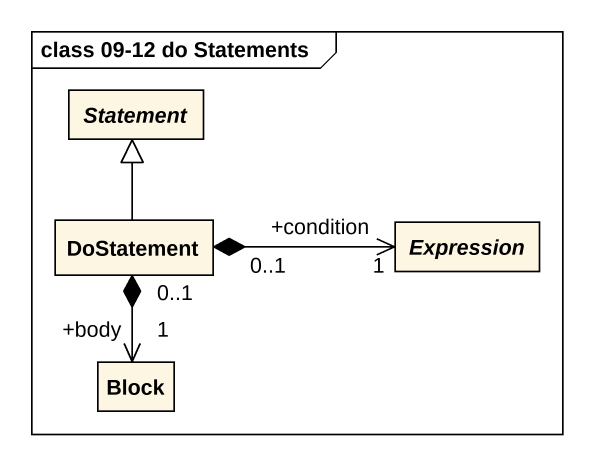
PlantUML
@startuml
mainframe class 09-12 do Statements
hide circle
hide empty members
abstract class Statement
class DoStatement
abstract class Expression
class Block
DoStatement -up-|> Statement
DoStatement "0..1" *-right-> "+condition\n1" Expression
DoStatement "0..1" *--> "+body\n1" Block
@enduml
